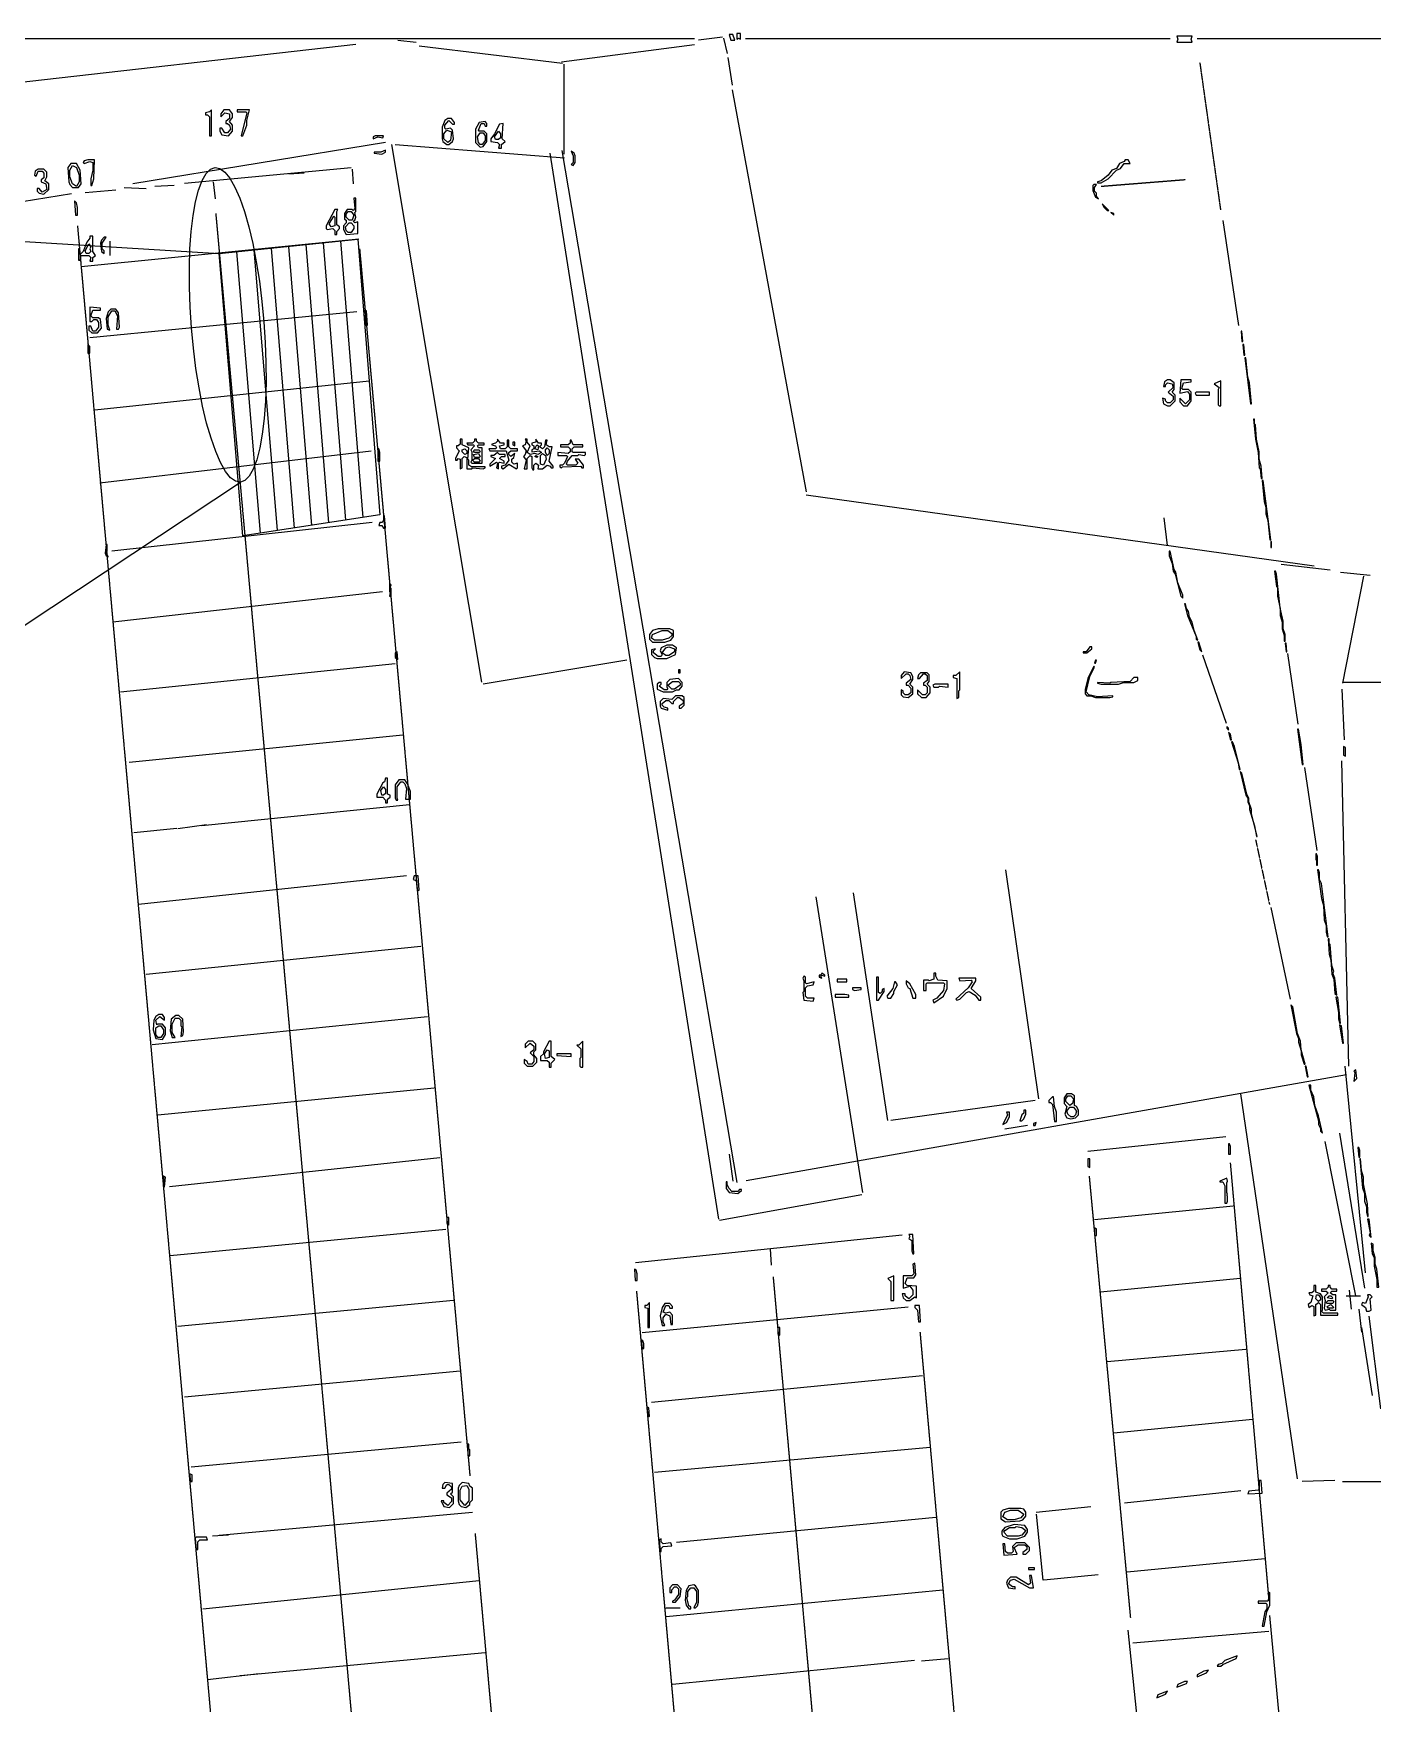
# Model space of a CAD drawing. Extents: x 11321 to 163025, y 6049 to 115321.
# Drawn here: x 59877 to 107597, y 55820 to 115321 of the extents above; entities that cross this region are included whole.
import ezdxf

# ---------------------------------------------------------------- set-up
doc = ezdxf.new("R2010")
doc.units = 0
doc.linetypes.add('DASHED', pattern=[1.524, 1.27, -0.254])
for name, color, linetype in [('CONSTRUCTION_PLAN', 1, 'Continuous'), ('DASHED_LINE', 3, 'DASHED'), ('SOLID_LINE', 7, 'Continuous'), ('TEXT_OUTLINE', 5, 'Continuous')]:
    doc.layers.add(name, color=color, linetype=linetype)

msp = doc.modelspace()

# ---------------------------------------------------------------- linework, layer by layer
at = {"layer": 'CONSTRUCTION_PLAN'}
for p, q in [((35901.7, 109354), (66492.1, 107478.6)), ((68964.3, 107734.3), (69782.7, 97794.6)), ((69582.3, 107798.3), (70392.2, 97888.4)), ((70200.4, 107862.2), (71001.7, 97982.1)), ((70818.4, 107926.1), (71611.2, 98075.9)), ((67110.2, 107542.5), (67954.1, 97513.3)), ((67728.2, 107606.5), (68563.6, 97607.1)), ((68346.3, 107670.4), (69173.1, 97700.8)), ((32901.7, 76619.4), (67252.3, 99329.6))]:
    msp.add_line(p, q, dxfattribs=at)
for points in [[(67252.3, 99329.6), (67079.9, 99364), (66902.6, 99493.8), (66723.7, 99716.7), (66546, 100028.9), (66372.7, 100425.2), (66206.7, 100898.6), (66050.9, 101441.2), (65907.9, 102043.6), (65780.2, 102695.5), (65669.9, 103385.7), (65579, 104102.6), (65509, 104833.7), (65461.1, 105566.6), (65436.1, 106288.7), (65434.4, 106987.7), (65456.1, 107651.7), (65500.9, 108269.2), (65567.8, 108829.7), (65655.9, 109323.6), (65763.5, 109742.4), (65888.9, 110079.1), (66029.9, 110327.8), (66184.1, 110484.2), (66348.8, 110545.8), (66521.2, 110511.4), (66698.5, 110381.6), (66877.4, 110158.7), (67055.1, 109846.5), (67228.4, 109450.2), (67394.4, 108976.8), (67550.2, 108434.2), (67693.2, 107831.9), (67820.9, 107180), (67931.2, 106489.7), (68022.1, 105772.9), (68092.1, 105041.8), (68140, 104308.9), (68165, 103586.7), (68166.7, 102887.7), (68145, 102223.8), (68100.2, 101606.3), (68033.3, 101045.8), (67945.2, 100551.9), (67837.6, 100133), (67712.2, 99796.3), (67571.2, 99547.6), (67417, 99391.2)], [(66492.1, 107478.6), (71436.4, 107990.1), (72220.7, 98169.7), (67344.6, 97419.5)]]:
    msp.add_lwpolyline(points, close=True, dxfattribs=at)
at = {"layer": 'DASHED_LINE', "linetype": 'DASHED'}
for p, q in [((101438.5, 114283.2), (102178.5, 109035.4)), ((100931.7, 110104.2), (97931, 109865.5)), ((66374, 108909.3), (71862.8, 48151.8)), ((61447, 108470.6), (66880.3, 47705)), ((71499.8, 107651.7), (75430.5, 63935.2)), ((103427.6, 86597.1), (103923.6, 84282.4)), ((102523.6, 75084), (103901.5, 59468.1)), ((97496.5, 74608.4), (98965.3, 58892.4)), ((86234.8, 71027.2), (87846.3, 52986.8)), ((81366.3, 70513.4), (82971.6, 52478.5)), ((91468.5, 69051), (92796, 54183.8)), ((75614.9, 61884.4), (76721.1, 49582.3))]:
    msp.add_line(p, q, dxfattribs=at)
at = {"layer": 'SOLID_LINE'}
for p, q in [((23391.6, 115144.1), (83439.1, 115144.1)), ((71362.7, 114927), (42422.5, 111638.4)), ((72868.6, 115082.6), (73516.4, 115014.4)), ((73618.7, 114878), (78733.5, 114264.2)), ((83439.1, 114912.1), (78699.4, 114298.3)), ((84428, 115184.9), (83575.5, 115082.6)), ((84462.1, 115150.8), (84598.5, 114605.2)), ((85246.3, 115144.1), (100386.1, 115144.1)), ((101340.9, 115144.1), (112525.2, 115144.1)), ((84625.3, 114467.7), (84773.4, 113480.6)), ((78776.1, 114230.1), (78776.1, 111024.8)), ((84781, 113305.4), (87410.9, 98991.1)), ((72425.8, 111431.1), (63423.8, 109964.9)), ((72636.4, 111366.9), (75843, 92203.8)), ((72766.3, 111365.8), (78801.7, 110888.4)), ((78283.7, 111057.9), (84290.3, 73073)), ((78704.1, 111150.5), (84945.8, 74381.6)), ((71196.4, 110527.4), (65264.3, 109971.3)), ((69526.9, 110342.9), (68981.3, 110308.8)), ((71231.8, 110479.3), (71265.9, 109967.8)), ((61238.3, 109608.9), (48971.7, 107610.9)), ((62811.6, 109741.4), (61720.4, 109639.1)), ((63116.4, 109831.4), (63900.7, 109797.3)), ((64889.5, 109899.6), (64207.5, 109865.5)), ((66287.6, 110036), (66355.8, 109422.2)), ((102254.9, 108660.9), (102815.1, 104912.2)), ((71470.5, 107990.1), (61582, 107001.2)), ((62604.9, 107921.9), (62604.9, 107410.4)), ((71402.3, 105398.6), (61888.8, 104477.9)), ((71843.2, 102932.7), (62061.2, 101903)), ((71907.9, 100436), (62241.4, 99298.8)), ((87418.1, 98878.6), (105514.4, 96357)), ((71943.5, 97902.1), (62677.1, 96872.5)), ((100156.3, 98068.4), (100272.9, 97077.3)), ((104339.8, 96416.5), (106082.4, 96207.4)), ((106455.6, 96123.8), (107512.7, 96021.5)), ((107274, 95987.4), (106523.8, 92168.3)), ((72316.6, 95430.3), (62711.6, 94345.8)), ((72764.6, 92866.1), (62980.9, 91852.8)), ((81018.1, 92986.7), (75903.3, 92134.2)), ((101531.5, 93186.4), (102384.6, 90743.5)), ((104561, 93227.6), (104937.3, 90709.6)), ((106499.1, 91962.6), (106581.1, 90157.6)), ((106557.9, 92213.8), (118560.6, 92213.8)), ((73040, 90317.8), (63286.1, 89345.9)), ((106483.3, 89404.6), (106742.2, 78530.7)), ((105166.8, 89173.8), (105610, 86207.2)), ((73277.9, 87836.4), (65878.5, 87086.3)), ((64990.7, 86996.3), (63458.2, 86840.9)), ((66048.9, 87121.8), (65025.9, 86985.4)), ((73172.1, 85311.9), (63628.1, 84289.3)), ((94512.7, 85517.9), (95686.5, 77370.4)), ((87755.4, 84562.1), (89426.2, 74025.7)), ((89090.6, 84699.4), (90307.4, 76587.5)), ((103965.1, 84181.8), (104655.6, 80917.4)), ((73686.4, 82796.7), (63901, 81798.9)), ((73924.4, 80280.1), (64104, 79291.2)), ((106661.3, 78215.7), (85279.8, 74440.5)), ((106607.3, 78527.1), (107334.6, 71162.9)), ((74160.9, 77745.8), (64310, 76788.1)), ((102894.7, 77542.9), (104906.6, 63830.3)), ((95577.3, 77307.6), (90428.4, 76591.6)), ((95305.4, 76414.8), (94487, 76278.4)), ((102363.8, 76005.6), (97453.6, 75494.2)), ((105894, 75838.8), (106993, 70343.6)), ((106422.3, 76136.7), (107309.2, 70618.2)), ((74364.2, 75264.9), (64722.7, 74231.9)), ((84666.7, 75391.9), (84803.1, 74437.1)), ((89402.3, 73948.1), (84327.3, 73030.3)), ((102631.4, 73535.5), (97687.5, 73054.8)), ((74572.9, 72704.2), (64753.9, 71769.1)), ((90837, 72507.6), (81326.3, 71526.7)), ((86132.9, 72016.1), (86167, 71436.4)), ((102875.3, 70959.1), (97896.9, 70481.7)), ((106660.2, 70345.3), (107171.7, 70345.3)), ((106762.5, 70549.9), (106830.7, 69867.9)), ((74846.3, 70174.8), (65025.9, 69254.1)), ((91045.3, 69947.4), (81565.9, 69026.8)), ((107103.5, 69867.9), (107205.8, 69049.5)), ((107467.6, 69627.9), (107876.8, 66320.3)), ((107205.8, 69220), (107580.9, 66799)), ((103079.9, 68435.8), (98135.6, 67992.5)), ((75084.3, 67658.9), (65263.9, 66738.2)), ((91553.6, 67490.7), (81906.2, 66544.9)), ((103319.2, 65940), (98372.5, 65453.4)), ((75118.4, 65134.9), (65503.7, 64237)), ((91828.3, 64947.7), (82005.4, 64054.7)), ((106251, 63764.3), (105091.7, 63730.2)), ((106523.8, 63730.2), (108297, 63730.2)), ((102905, 63396.3), (98751.6, 62959.1)), ((75526, 62630.3), (66493.2, 61809.1)), ((95612.3, 62570.8), (95851, 60218)), ((97557, 62833.4), (95613.4, 62628.8)), ((92030.1, 62453.9), (82793.2, 61562.1)), ((66833.1, 61820.6), (66253.5, 61786.5)), ((103757.4, 60979.6), (98847.2, 60502.2)), ((75762.6, 60192.2), (65913.8, 59182.1)), ((97824, 60402.7), (95882.2, 60213.9)), ((92278.6, 59863.6), (82424.4, 58905.6)), ((82416.2, 59229.2), (82927.6, 59229.2)), ((103928, 58952.9), (104286.4, 55033.1)), ((98878.7, 58433.8), (99678.5, 50701.9)), ((103897.7, 58382.7), (99055.7, 57973.5)), ((75971.5, 57626.5), (67242.3, 56808.2)), ((91278.8, 57350.3), (82654.5, 56504.8)), ((92475.6, 57417.5), (91521.9, 57336.9)), ((67924.3, 56876.4), (66083, 56671.8))]:
    msp.add_line(p, q, dxfattribs=at)
at = {"layer": 'TEXT_OUTLINE'}
for points in [[(84666.7, 115287.2), (84734.9, 115082.6), (84871.3, 115082.6), (84803.1, 115287.2)], [(84939.5, 115321.3), (84939.5, 115116.7), (85007.7, 115150.8), (85075.8, 115116.7), (85075.8, 115321.3)], [(100624.8, 115219), (100658.9, 115116.7), (100624.8, 115014.4), (101170.4, 115014.4), (101136.3, 115116.7), (101170.4, 115219)], [(66219.4, 112593.4), (66151.2, 112525.2), (66014.8, 112491.1), (66014.8, 112422.9), (66083, 112422.9), (66151.2, 112354.7), (66151.2, 111672.7), (66219.4, 111672.7)], [(66662.6, 112593.4), (66560.3, 112457), (66560.3, 112354.7), (66696.7, 112491.1), (66867.2, 112457), (66867.2, 112286.5), (66730.8, 112184.2), (66730.8, 112116), (66799, 112116), (66867.2, 112047.8), (66901.3, 111911.4), (66799, 111775), (66696.7, 111775), (66594.4, 111945.5), (66526.2, 111945.5), (66526.2, 111843.2), (66594.4, 111706.8), (66833.1, 111672.7), (66969.5, 111843.2), (66969.5, 112047.8), (66867.2, 112184.2), (66969.5, 112320.6), (66969.5, 112457), (66867.2, 112593.4)], [(67583.3, 112593.4), (67140, 112593.4), (67140, 112525.2), (67446.9, 112525.2), (67481, 112491.1), (67276.4, 111672.7), (67344.6, 111672.7), (67481, 112047.8), (67481, 112218.3)], [(74778.1, 112286.5), (74641.7, 112286.5), (74539.4, 112218.3), (74437.1, 111979.6), (74437.1, 111570.4), (74471.2, 111468.1), (74607.6, 111365.8), (74675.8, 111365.8), (74812.2, 111468.1), (74846.3, 111570.4), (74812.2, 111877.3), (74744, 111945.5), (74573.5, 111911.4), (74539.4, 111945.5), (74539.4, 112047.8), (74675.8, 112218.3), (74812.2, 112081.9), (74880.4, 112081.9), (74880.4, 112150.1)], [(74607.6, 111877.3), (74778.1, 111809.1), (74744, 111502.2), (74641.7, 111434), (74505.3, 111570.4), (74505.3, 111740.9)], [(75971.5, 112184.2), (75766.9, 112150.1), (75630.6, 111911.4), (75630.6, 111434), (75801, 111263.5), (75903.3, 111297.6), (76039.7, 111468.1), (76039.7, 111740.9), (75937.4, 111843.2), (75766.9, 111843.2), (75732.9, 111877.3), (75835.1, 112116), (75937.4, 112116), (75971.5, 112013.7), (76039.7, 112013.7), (76039.7, 112116)], [(76619.4, 112116), (76483, 112081.9), (76312.5, 111740.9), (76176.1, 111570.4), (76176.1, 111468.1), (76414.8, 111434), (76483, 111365.8), (76448.9, 111229.4), (76551.2, 111229.4), (76551.2, 111365.8), (76687.6, 111468.1), (76585.3, 111570.4)], [(71982, 111570.4), (72152.5, 111638.6), (72323, 111604.5), (72357.1, 111672.7), (72050.2, 111672.7), (71982, 111638.6)], [(75801, 111775), (75903.3, 111775), (75971.5, 111672.7), (75971.5, 111502.2), (75869.2, 111365.8), (75801, 111365.8), (75732.9, 111434), (75698.8, 111638.6)], [(76448.9, 111843.2), (76517.1, 111740.9), (76517.1, 111604.5), (76448.9, 111536.3), (76346.6, 111536.3), (76312.5, 111638.6)], [(61206.9, 110683.9), (61104.6, 110547.5), (61138.7, 110036), (61172.8, 109933.7), (61275.1, 109831.4), (61479.7, 109831.4), (61582, 109967.8), (61547.9, 110445.2), (61411.5, 110683.9)], [(61820.6, 110820.2), (61684.3, 110786.1), (61650.2, 110717.9), (61684.3, 110683.9), (61888.8, 110752), (61991.1, 110717.9), (61991.1, 110445.2), (61922.9, 110138.3), (61922.9, 109899.6), (61957, 109899.6), (62025.2, 110138.3), (62059.3, 110820.2)], [(72425.3, 111161.2), (72254.8, 111093), (72016.1, 111093), (72016.1, 111058.9), (72288.9, 111024.8), (72425.3, 111093)], [(79040.4, 111127.1), (79108.6, 110956.6), (79108.6, 110717.9), (79040.4, 110649.8), (79108.6, 110615.7), (79176.8, 110717.9), (79176.8, 110956.6), (79142.7, 111058.9)], [(98885.8, 110820.2), (98783.5, 110820.2), (98749.4, 110752), (98578.9, 110683.9), (98476.6, 110513.4), (98306.1, 110445.2), (98169.7, 110274.7), (97931, 110070.1), (97794.6, 110036), (97794.6, 110001.9), (97931, 110001.9), (98169.7, 110138.3), (98476.6, 110445.2), (98613, 110513.4), (98749.4, 110683.9), (98954, 110683.9)], [(60047.5, 110479.3), (59945.2, 110411.1), (59911.1, 110274.7), (59979.3, 110240.6), (60047.5, 110411.1), (60183.9, 110411.1), (60252.1, 110342.9), (60252.1, 110172.4), (60149.8, 110104.2), (60149.8, 110036), (60320.3, 109967.8), (60354.4, 109763.2), (60183.9, 109660.9), (60081.6, 109797.3), (60013.4, 109797.3), (60013.4, 109695), (60081.6, 109626.8), (60252.1, 109592.7), (60422.6, 109763.2), (60422.6, 109967.8), (60286.2, 110070.1), (60354.4, 110206.5), (60354.4, 110377), (60252.1, 110479.3)], [(61275.1, 110615.7), (61411.5, 110547.5), (61513.8, 110274.7), (61513.8, 110036), (61411.5, 109865.5), (61275.1, 109967.8), (61172.8, 110206.5), (61172.8, 110445.2)], [(97658.2, 109933.7), (97624.1, 109899.6), (97624.1, 109729.1), (97726.4, 109490.4), (97828.7, 109422.2), (97760.5, 109524.5), (97760.5, 109626.8), (97692.3, 109695), (97692.3, 109831.4), (97760.5, 109933.7)], [(61343.3, 109354), (61377.4, 108842.5), (61445.6, 108842.5), (61445.6, 109115.3), (61411.5, 109285.8)], [(70618.1, 109047.1), (70311.2, 108467.4), (70311.2, 108365.1), (70345.3, 108331.1), (70549.9, 108365.1), (70618.1, 108297), (70618.1, 108160.6), (70686.3, 108160.6), (70686.3, 108262.9), (70788.6, 108365.1), (70788.6, 108433.3), (70686.3, 108501.5), (70686.3, 108978.9), (70720.4, 109047.1)], [(71368.2, 109456.3), (71300, 109456.3), (71334.1, 109081.2), (71265.9, 109013), (71231.8, 109047.1), (71061.4, 109047.1), (70959.1, 108910.7), (70959.1, 108706.1), (71027.3, 108672), (71027.3, 108569.7), (70925, 108467.4), (70925, 108331.1), (71027.3, 108160.6), (71436.4, 108194.7), (71436.4, 108603.8), (71334.1, 108569.7), (71265.9, 108637.9), (71334.1, 108672), (71368.2, 108774.3), (71334.1, 108944.8), (71368.2, 108978.9)], [(71095.4, 108978.9), (71197.7, 108978.9), (71300, 108842.5), (71231.8, 108672), (71129.5, 108672), (71027.3, 108774.3), (71027.3, 108876.6)], [(97965.1, 109251.7), (98033.3, 109115.3), (98135.6, 109013), (98203.8, 109013)], [(98272, 108944.8), (98374.3, 108842.5), (98374.3, 108910.7)], [(70584, 108808.4), (70618.1, 108774.3), (70618.1, 108467.4), (70481.7, 108433.3), (70413.5, 108535.6)], [(71129.5, 108569.7), (71197.7, 108569.7), (71300, 108467.4), (71300, 108365.1), (71197.7, 108228.8), (71095.4, 108228.8), (71027.3, 108297), (70993.2, 108433.3)], [(61991.1, 108092.4), (61888.8, 108092.4), (61888.8, 108024.2), (61786.5, 107887.8), (61650.2, 107546.8), (61547.9, 107444.5), (61513.8, 107478.6), (61513.8, 107649.1), (61479.7, 107649.1), (61479.7, 107239.9), (61547.9, 107239.9), (61582, 107410.4), (61854.7, 107410.4), (61922.9, 107342.2), (61888.8, 107205.8), (61991.1, 107205.8), (61991.1, 107342.2), (62093.4, 107410.4), (61991.1, 107546.8)], [(61854.7, 107819.6), (61922.9, 107717.3), (61888.8, 107649.1), (61922.9, 107546.8), (61854.7, 107478.6), (61752.4, 107478.6), (61718.4, 107580.9)], [(62468.5, 108058.3), (62400.3, 108058.3), (62298, 107956), (62263.9, 107853.7), (62298, 107546.8), (62400.3, 107478.6), (62400.3, 107580.9), (62332.1, 107649.1), (62332.1, 107853.7)], [(61888.8, 105569.1), (61888.8, 105057.6), (61957, 105057.6), (62025.2, 105125.8), (62127.5, 105125.8), (62195.7, 105023.5), (62195.7, 104853), (62093.4, 104716.6), (61991.1, 104716.6), (61922.9, 104887.1), (61854.7, 104887.1), (61854.7, 104750.7), (61957, 104648.4), (62161.6, 104648.4), (62298, 104818.9), (62263.9, 105125.8), (62195.7, 105194), (61991.1, 105194), (61922.9, 105262.2), (61991.1, 105466.8), (62263.9, 105466.8), (62263.9, 105535)], [(62639, 105500.9), (62536.7, 105398.6), (62468.5, 105159.9), (62502.6, 104784.8), (62604.9, 104750.7), (62536.7, 104921.2), (62536.7, 105228.1), (62673.1, 105432.7), (62775.4, 105432.7), (62877.7, 105262.2), (62843.6, 104784.8), (62911.8, 104784.8), (62945.9, 104853), (62911.8, 105364.5), (62809.5, 105500.9)], [(71641, 105432.7), (71675.1, 105364.5), (71641, 105296.3), (71709.2, 105262.2), (71709.2, 104921.2), (71777.4, 104921.2), (71743.3, 105432.7)], [(61820.6, 104239.2), (61820.6, 103932.3), (61888.8, 103932.3), (61888.8, 104171)], [(102909.4, 104716.6), (102943.5, 104341.5), (102977.6, 104341.5), (102943.5, 104716.6)], [(102977.6, 104239.2), (103011.7, 103864.1), (103045.8, 103864.1), (103011.7, 104239.2)], [(103045.8, 103761.8), (103250.4, 102125.1), (103284.5, 102125.1), (103216.3, 102875.3), (103148.1, 103079.9), (103079.9, 103761.8)], [(100283.8, 102977.6), (100181.5, 102909.4), (100147.4, 102738.9), (100215.6, 102738.9), (100215.6, 102807.1), (100283.8, 102875.3), (100454.3, 102841.2), (100488.4, 102704.8), (100317.9, 102534.3), (100488.4, 102397.9), (100488.4, 102261.5), (100386.1, 102159.2), (100283.8, 102159.2), (100215.6, 102227.4), (100215.6, 102295.6), (100113.3, 102329.7), (100147.4, 102125.1), (100283.8, 102056.9), (100386.1, 102056.9), (100556.6, 102227.4), (100556.6, 102432), (100454.3, 102534.3), (100522.5, 102636.6), (100522.5, 102875.3), (100386.1, 102977.6)], [(100761.2, 102977.6), (100727.1, 102500.2), (100999.9, 102568.4), (101068.1, 102466.1), (101068.1, 102261.5), (100931.7, 102125.1), (100727.1, 102329.7), (100727.1, 102193.3), (100863.5, 102056.9), (100999.9, 102056.9), (101136.3, 102227.4), (101136.3, 102534.3), (101034, 102636.6), (100829.4, 102636.6), (100795.3, 102670.7), (100863.5, 102875.3), (101136.3, 102909.4), (101136.3, 102977.6)], [(102193.3, 102943.5), (101954.6, 102841.2), (102125.1, 102704.8), (102091, 102636.6), (102091, 102091), (102125.1, 102056.9), (102193.3, 102056.9)], [(101272.7, 102500.2), (101306.8, 102432), (101784.1, 102432), (101784.1, 102534.3), (101306.8, 102534.3)], [(103352.7, 101579.5), (103420.9, 100863.5), (103523.2, 100386.1), (103557.3, 99840.5), (103591.4, 99806.4), (103625.5, 99465.4), (103659.6, 99465.4), (103625.5, 99908.7), (103557.3, 100147.4), (103557.3, 100420.2), (103455, 100863.5), (103420.9, 101374.9), (103386.8, 101409), (103386.8, 101579.5)], [(75085, 100863.5), (75085, 100693), (75016.8, 100624.8), (74948.6, 100624.8), (74948.6, 100556.6), (75050.9, 100454.3), (74914.5, 100181.5), (74914.5, 100113.3), (74982.7, 100113.3), (75016.8, 100181.5), (75085, 100147.4), (75085, 99806.4), (75153.2, 99840.5), (75153.2, 100181.5), (75221.4, 100249.7), (75323.7, 100215.6), (75323.7, 99806.4), (75494.2, 99806.4), (75528.3, 99840.5), (75903.3, 99806.4), (75971.5, 99840.5), (75971.5, 99874.6), (75494.2, 99874.6), (75391.9, 99942.8), (75391.9, 100113.3), (75357.8, 100147.4), (75391.9, 100556.6), (75153.2, 100658.9), (75153.2, 100863.5)], [(75323.7, 100727.1), (75357.8, 100658.9), (75562.4, 100658.9), (75596.5, 100624.8), (75460.1, 100488.4), (75494.2, 100420.2), (75494.2, 100113.3), (75460.1, 100045.1), (75494.2, 100011), (75869.2, 100011), (75869.2, 100556.6), (75732.9, 100556.6), (75698.8, 100624.8), (75732.9, 100658.9), (75937.4, 100658.9), (75937.4, 100727.1), (75732.9, 100727.1), (75664.7, 100795.3), (75664.7, 100863.5), (75596.5, 100863.5), (75596.5, 100795.3), (75528.3, 100727.1)], [(76414.8, 100863.5), (76414.8, 100795.3), (76346.6, 100727.1), (76210.2, 100693), (76210.2, 100658.9), (76346.6, 100624.8), (76380.7, 100556.6), (76346.6, 100522.5), (76107.9, 100522.5), (76142, 100454.3), (76721.7, 100454.3), (76824, 100113.3), (76687.6, 99942.8), (76551.2, 99908.7), (76551.2, 99840.5), (76619.4, 99806.4), (76824, 99976.9), (77096.8, 99806.4), (77130.9, 99840.5), (77130.9, 100011), (76994.5, 99976.9), (76926.3, 100045.1), (76926.3, 100147.4), (76994.5, 100215.6), (77028.6, 100352), (76892.2, 100249.7), (76824, 100317.9), (76824, 100386.1), (76892.2, 100454.3), (77130.9, 100454.3), (77130.9, 100522.5), (76892.2, 100522.5), (76824, 100590.7), (76824, 100829.4), (76755.8, 100829.4), (76755.8, 100590.7), (76687.6, 100522.5), (76517.1, 100522.5), (76483, 100624.8), (76653.5, 100658.9), (76653.5, 100727.1), (76517.1, 100727.1)], [(76960.4, 100761.2), (76960.4, 100658.9), (77028.6, 100624.8), (77028.6, 100761.2)], [(77403.7, 100863.5), (77437.8, 100795.3), (77403.7, 100658.9), (77301.4, 100624.8), (77437.8, 100454.3), (77403.7, 100317.9), (77335.5, 100249.7), (77437.8, 100113.3), (77369.6, 99806.4), (77471.9, 99806.4), (77471.9, 100181.5), (77574.2, 100283.8), (77642.4, 100249.7), (77642.4, 99840.5), (77676.5, 99772.3), (77710.6, 99772.3), (77710.6, 99942.8), (77778.8, 100011), (77881.1, 99942.8), (77847, 99806.4), (78017.5, 99806.4), (78187.9, 99942.8), (78290.2, 99908.7), (78324.3, 99840.5), (78392.5, 99840.5), (78392.5, 99908.7), (78256.1, 100079.2), (78358.4, 100590.7), (78256.1, 100590.7), (78153.8, 100658.9), (78187.9, 100829.4), (78119.7, 100829.4), (78085.6, 100590.7), (78017.5, 100522.5), (77915.2, 100590.7), (77983.4, 100658.9), (77983.4, 100727.1), (77881.1, 100727.1), (77778.8, 100863.5), (77778.8, 100761.2), (77642.4, 100727.1), (77642.4, 100658.9), (77710.6, 100624.8), (77710.6, 100522.5), (77642.4, 100488.4), (77642.4, 100420.2), (77915.2, 100454.3), (77983.4, 100386.1), (77847, 100317.9), (77744.7, 100352), (77574.2, 100317.9), (77471.9, 100386.1), (77574.2, 100624.8), (77471.9, 100761.2), (77471.9, 100863.5)], [(77812.9, 100658.9), (77881.1, 100624.8), (77847, 100488.4), (77744.7, 100522.5)], [(78665.3, 100658.9), (78665.3, 100590.7), (78938.1, 100590.7), (79006.3, 100522.5), (79006.3, 100420.2), (78938.1, 100352), (78563, 100386.1), (78563, 100283.8), (78869.9, 100283.8), (78904, 100249.7), (78801.7, 100011), (78733.5, 99942.8), (78631.2, 99942.8), (78631.2, 99874.6), (78699.4, 99840.5), (78733.5, 99874.6), (79381.4, 99908.7), (79415.5, 99840.5), (79483.7, 99840.5), (79483.7, 99942.8), (79313.2, 100147.4), (79176.8, 100147.4), (79279.1, 100011), (79210.9, 99942.8), (78904, 99942.8), (78869.9, 99976.9), (78904, 100079.2), (79074.5, 100283.8), (79279.1, 100283.8), (79313.2, 100317.9), (79517.8, 100283.8), (79551.9, 100317.9), (79551.9, 100386.1), (79108.6, 100386.1), (79074.5, 100420.2), (79074.5, 100522.5), (79142.7, 100590.7), (79449.6, 100590.7), (79449.6, 100658.9), (79108.6, 100658.9), (79040.4, 100829.4), (79006.3, 100829.4), (79006.3, 100727.1), (78938.1, 100658.9)], [(72152.5, 100522.5), (72186.6, 100386.1), (72152.5, 100352), (72152.5, 100079.2), (72220.7, 100079.2), (72220.7, 100386.1), (72186.6, 100522.5)], [(75153.2, 100488.4), (75255.5, 100522.5), (75323.7, 100454.3), (75323.7, 100352), (75255.5, 100317.9), (75153.2, 100420.2)], [(75528.3, 100113.3), (75596.5, 100181.5), (75732.9, 100181.5), (75801, 100079.2), (75766.9, 100045.1), (75596.5, 100045.1)], [(75562.4, 100454.3), (75596.5, 100488.4), (75766.9, 100488.4), (75801, 100420.2), (75766.9, 100386.1), (75596.5, 100386.1)], [(75562.4, 100317.9), (75732.9, 100352), (75801, 100249.7), (75766.9, 100215.6), (75596.5, 100215.6)], [(76414.8, 100386.1), (76278.4, 100283.8), (76176.1, 100283.8), (76176.1, 100249.7), (76346.6, 100181.5), (76142, 99976.9), (76142, 99908.7), (76380.7, 100045.1), (76414.8, 100011), (76380.7, 99840.5), (76448.9, 99806.4), (76448.9, 100011), (76483, 100045.1), (76653.5, 100011), (76653.5, 100079.2), (76483, 100181.5), (76551.2, 100249.7), (76687.6, 100249.7), (76687.6, 100317.9), (76483, 100317.9)], [(77744.7, 100249.7), (77778.8, 100283.8), (77847, 100249.7), (77812.9, 100215.6)], [(78017.5, 100352), (78119.7, 100283.8), (78153.8, 100147.4), (78051.6, 99942.8), (77949.3, 99976.9), (77949.3, 100283.8)], [(78187.9, 100556.6), (78256.1, 100488.4), (78256.1, 100352), (78187.9, 100283.8), (78119.7, 100386.1), (78119.7, 100488.4)], [(103659.6, 99397.2), (103727.7, 98647.1), (103795.9, 98442.5), (103795.9, 98203.8), (103864.1, 97965.1), (103932.3, 97283.1), (103966.4, 97283.1), (103693.7, 99397.2)], [(72357.1, 98135.6), (72357.1, 97965.1), (72288.9, 97896.9), (72220.7, 97896.9), (72186.6, 97794.6), (72288.9, 97794.6), (72357.1, 97692.3), (72425.3, 97692.3), (72391.2, 98135.6)], [(62468.5, 97112.6), (62434.4, 96805.7), (62468.5, 96703.5), (62536.7, 96669.4), (62468.5, 96839.8), (62502.6, 96873.9), (62502.6, 97112.6)], [(103966.4, 97214.9), (103966.4, 97010.3), (104000.5, 97010.3), (104000.5, 97214.9)], [(100352, 96873.9), (100352, 96703.5), (100454.3, 96430.7), (100488.4, 96157.9), (100556.6, 96055.6), (100761.2, 95271.3), (100829.4, 95203.1), (100829.4, 95305.4), (100658.9, 95748.7), (100590.7, 96123.8), (100522.5, 96226.1), (100386.1, 96873.9)], [(104102.8, 96157.9), (104171, 95612.3), (104205.1, 95578.2), (104205.1, 95271.3), (104307.4, 94828), (104307.4, 94589.3), (104375.6, 94350.7), (104375.6, 94112), (104443.8, 93873.3), (104443.8, 93668.7), (104477.9, 93668.7), (104477.9, 93907.4), (104409.7, 94112), (104409.7, 94384.7), (104307.4, 94862.1), (104171, 96055.6), (104136.9, 96157.9)], [(72561.7, 95714.6), (72561.7, 95441.8), (72595.8, 95407.7), (72561.7, 95271.3), (72629.9, 95271.3), (72629.9, 95544.1), (72595.8, 95578.2), (72629.9, 95680.5)], [(100897.6, 94998.5), (100999.9, 94589.3), (101306.8, 93839.2), (101306.8, 93736.9), (101374.9, 93702.8), (101238.6, 94043.8), (101170.4, 94350.7), (101068.1, 94521.1), (101034, 94725.7), (100965.8, 94828), (100931.7, 94998.5)], [(81836.5, 93736.9), (81938.8, 93634.6), (82382.1, 93634.6), (82586.7, 93702.8), (82689, 93839.2), (82689, 94043.8), (82552.6, 94112), (82143.4, 94112), (81938.8, 94043.8), (81836.5, 93907.4)], [(82620.8, 93941.5), (82620.8, 93873.3), (82518.5, 93771), (82279.8, 93702.8), (82007, 93702.8), (81904.7, 93771), (81938.8, 93907.4), (82279.8, 94043.8), (82484.4, 94043.8)], [(82791.2, 93430), (82654.9, 93532.3), (82450.3, 93532.3), (82245.7, 93430), (82211.6, 93327.7), (82279.8, 93191.3), (82245.7, 93123.1), (82143.4, 93123.1), (81972.9, 93259.5), (81972.9, 93327.7), (82041.1, 93395.9), (81904.7, 93361.8), (81904.7, 93191.3), (82007, 93089), (82109.3, 93054.9), (82450.3, 93054.9), (82757.1, 93191.3)], [(82723.1, 93395.9), (82723.1, 93293.6), (82518.5, 93157.2), (82416.2, 93157.2), (82279.8, 93259.5), (82416.2, 93430), (82518.5, 93464.1)], [(97590, 93464.1), (97521.8, 93464.1), (97385.4, 93293.6), (97283.1, 93293.6), (97283.1, 93259.5), (97419.5, 93259.5), (97590, 93395.9)], [(101374.9, 93634.6), (101443.1, 93361.8), (101511.3, 93293.6), (101409, 93634.6)], [(104477.9, 93600.5), (104512, 93293.6), (104546.1, 93293.6), (104512, 93600.5)], [(72766.3, 93259.5), (72766.3, 93089), (72868.6, 93020.8), (72834.5, 93293.6)], [(97760.5, 92986.7), (97726.4, 92986.7), (97692.3, 92884.4), (97726.4, 92884.4)], [(82995.8, 92202.4), (82859.4, 92338.8), (82552.6, 92304.7), (82450.3, 92202.4), (82450.3, 92032), (82484.4, 91997.9), (82450.3, 91929.7), (82348, 91929.7), (82177.5, 92066), (82245.7, 92134.2), (82245.7, 92202.4), (82177.5, 92202.4), (82109.3, 92134.2), (82109.3, 91963.8), (82313.9, 91861.5), (82654.9, 91861.5), (82791.2, 91929.7), (82893.5, 91929.7), (82995.8, 92066)], [(82484.4, 92100.1), (82654.9, 92236.5), (82859.4, 92236.5), (82927.6, 92168.3), (82927.6, 92100.1), (82723.1, 91963.8), (82620.8, 91963.8)], [(82859.4, 92645.7), (82859.4, 92543.4), (82927.6, 92543.4), (82927.6, 92645.7)], [(90906.7, 92577.5), (90804.4, 92441.1), (90804.4, 92338.8), (90974.9, 92509.3), (91043.1, 92509.3), (91111.3, 92441.1), (91145.4, 92304.7), (90974.9, 92168.3), (90974.9, 92100.1), (91043.1, 92100.1), (91145.4, 91997.9), (91145.4, 91827.4), (91043.1, 91759.2), (90940.8, 91759.2), (90872.6, 91827.4), (90872.6, 91895.6), (90804.4, 91929.7), (90804.4, 91759.2), (90872.6, 91691), (91043.1, 91656.9), (91213.6, 91793.3), (91213.6, 92032), (91111.3, 92134.2), (91213.6, 92304.7), (91213.6, 92407), (91145.4, 92543.4)], [(91486.4, 92543.4), (91418.2, 92475.2), (91384.1, 92338.8), (91452.3, 92338.8), (91588.7, 92509.3), (91656.9, 92509.3), (91725.1, 92441.1), (91725.1, 92270.6), (91588.7, 92168.3), (91588.7, 92100.1), (91656.9, 92100.1), (91725.1, 92032), (91725.1, 91827.4), (91656.9, 91759.2), (91554.6, 91759.2), (91384.1, 91929.7), (91384.1, 91793.3), (91520.5, 91656.9), (91691, 91656.9), (91827.4, 91827.4), (91827.4, 92032), (91725.1, 92134.2), (91793.3, 92236.5), (91793.3, 92475.2), (91725.1, 92543.4)], [(92884.4, 92577.5), (92748, 92441.1), (92645.7, 92441.1), (92645.7, 92372.9), (92782.1, 92338.8), (92782.1, 91622.8), (92850.3, 91656.9), (92850.3, 91895.6), (92884.4, 91929.7)], [(97658.2, 92782.1), (97453.6, 92338.8), (97351.3, 91963.8), (97351.3, 91793.3), (97419.5, 91725.1), (97555.9, 91725.1), (97726.4, 91656.9), (98237.9, 91656.9), (98340.2, 91691), (98340.2, 91725.1), (97794.6, 91691), (97487.7, 91759.2), (97385.4, 91861.5), (97521.8, 92407), (97692.3, 92748)], [(99226.7, 92372.9), (99090.3, 92372.9), (98954, 92236.5), (98272, 92202.4), (98237.9, 92168.3), (97794.6, 92202.4), (97794.6, 92168.3), (97931, 92134.2), (98544.8, 92134.2), (98715.3, 92202.4), (99090.3, 92202.4), (99226.7, 92270.6)], [(83064, 91656.9), (82995.8, 91725.1), (82757.1, 91725.1), (82620.8, 91588.7), (82313.9, 91622.8), (82211.6, 91520.5), (82211.6, 91350), (82245.7, 91281.8), (82484.4, 91213.6), (82484.4, 91281.8), (82348, 91315.9), (82279.8, 91384.1), (82279.8, 91452.3), (82416.2, 91554.6), (82518.5, 91554.6), (82620.8, 91452.3), (82689, 91452.3), (82689, 91520.5), (82825.3, 91656.9), (82893.5, 91656.9), (83029.9, 91554.6), (83029.9, 91452.3), (82893.5, 91350), (82893.5, 91281.8), (82961.7, 91281.8), (83064, 91384.1)], [(91929.7, 92100.1), (91963.8, 92032), (92134.2, 92032), (92168.3, 92066), (92475.2, 92032), (92475.2, 92134.2), (91997.9, 92134.2)], [(102397.9, 90633.9), (102397.9, 90565.7), (102466.1, 90497.5), (102466.1, 90565.7)], [(104921.2, 90531.6), (105091.7, 89270), (105125.8, 89270), (105057.6, 89986), (104955.3, 90531.6)], [(102466.1, 90429.3), (102534.3, 90156.5), (102568.4, 90156.5), (102534.3, 90361.1)], [(102568.4, 90088.3), (102807.1, 89338.2), (102841.2, 89099.5), (102875.3, 89099.5), (102670.7, 89917.8), (102602.5, 90088.3)], [(106557.9, 89917.8), (106557.9, 89611), (106626.1, 89576.9), (106626.1, 89883.7)], [(72425.3, 88792.6), (72391.2, 88656.2), (72323, 88622.1), (72118.4, 88212.9), (72118.4, 88110.6), (72323, 88110.6), (72425.3, 88008.3), (72425.3, 87906), (72493.5, 87906), (72493.5, 88042.4), (72595.8, 88110.6), (72595.8, 88178.8), (72493.5, 88212.9), (72493.5, 88792.6)], [(72902.7, 88724.4), (72766.3, 88553.9), (72766.3, 88076.5), (72800.4, 88008.3), (72868.6, 88008.3), (72834.5, 88076.5), (72834.5, 88485.7), (72970.9, 88656.2), (73039.1, 88656.2), (73107.3, 88588), (73175.5, 88417.5), (73141.4, 88042.4), (73311.9, 88042.4), (73311.9, 88315.2), (73209.6, 88588), (73107.3, 88724.4)], [(102875.3, 89031.3), (103079.9, 88178.8), (103148.1, 88076.5), (103148.1, 87940.1), (103216.3, 87803.7), (103216.3, 87667.3), (103386.8, 87087.7), (103455, 86712.6), (103489.1, 86712.6), (103284.5, 87530.9), (103284.5, 87667.3), (103182.2, 87940.1), (103182.2, 88076.5), (103114, 88212.9), (102943.5, 88963.1)], [(72357.1, 88485.7), (72425.3, 88383.4), (72425.3, 88247), (72357.1, 88178.8), (72288.9, 88178.8), (72254.8, 88349.3)], [(105569.1, 86098.8), (105569.1, 85894.2), (105603.2, 85860.1), (105603.2, 85689.6), (105637.3, 85689.6), (105637.3, 85996.5), (105603.2, 86098.8)], [(73448.2, 85314.5), (73414.1, 85178.1), (73516.4, 85144), (73550.5, 84803.1), (73618.7, 84803.1), (73584.6, 85314.5)], [(105637.3, 85519.1), (105773.7, 84496.2), (105841.9, 84257.5), (105876, 83746), (105944.2, 83541.4), (105944.2, 83302.7), (105978.3, 83132.2), (106012.4, 83132.2), (105773.7, 85041.8), (105705.5, 85178.1), (105705.5, 85416.8), (105671.4, 85519.1)], [(106012.4, 83064), (106046.4, 82518.5), (106114.6, 82313.9), (106148.7, 81802.4), (106216.9, 81631.9), (106251, 81120.4), (106319.2, 81052.2), (106251, 81666), (106182.8, 81836.5), (106216.9, 81904.7), (106148.7, 82109.3), (106080.5, 82859.4), (106046.4, 82893.5), (106046.4, 83064)], [(87326.4, 81734.2), (87292.3, 81666), (87326.4, 81563.7), (87326.4, 81188.6), (87292.3, 81154.5), (87326.4, 80881.7), (87667.3, 80847.6), (87701.4, 80949.9), (87462.7, 80949.9), (87394.5, 81018.1), (87394.5, 81325), (87462.7, 81393.2), (87667.3, 81427.3), (87701.4, 81529.6), (87428.6, 81461.4), (87394.5, 81495.5), (87394.5, 81700.1)], [(88076.5, 81768.3), (87974.2, 81836.5), (87940.1, 81768.3), (87871.9, 81768.3), (87871.9, 81700.1), (87974.2, 81666), (87940.1, 81734.2), (87974.2, 81768.3), (88076.5, 81734.2)], [(88519.8, 81631.9), (88519.8, 81529.6), (88860.8, 81529.6), (88860.8, 81631.9)], [(89917.8, 81700.1), (89917.8, 80881.7), (89986, 80881.7), (90190.6, 81188.6), (90190.6, 81290.9), (90122.4, 81256.8), (90122.4, 81188.6), (90054.2, 81120.4), (89986, 81154.5), (89986, 81700.1)], [(90599.8, 81529.6), (90565.7, 81529.6), (90497.5, 81290.9), (90292.9, 81018.1), (90327, 80949.9), (90429.3, 80949.9), (90531.6, 81120.4), (90531.6, 81188.6), (90668, 81427.3)], [(90974.9, 81563.7), (90974.9, 81461.4), (91043.1, 81325), (91111.3, 81290.9), (91213.6, 80949.9), (91315.9, 80949.9), (91315.9, 81086.3), (91111.3, 81461.4)], [(92032, 81836.5), (91963.8, 81836.5), (91963.8, 81631.9), (91793.3, 81563.7), (91759.2, 81597.8), (91588.7, 81597.8), (91588.7, 81222.7), (91691, 81222.7), (91691, 81461.4), (91725.1, 81495.5), (92304.7, 81495.5), (92338.8, 81461.4), (92304.7, 81222.7), (92066, 80949.9), (91929.7, 80881.7), (91963.8, 80779.4), (92304.7, 81018.1), (92441.1, 81290.9), (92441.1, 81563.7), (92100.1, 81597.8), (92032, 81734.2)], [(92850.3, 81666), (92884.4, 81563.7), (93293.6, 81597.8), (93327.7, 81529.6), (93191.3, 81325), (92748, 80915.8), (92782.1, 80881.7), (92884.4, 80915.8), (93123.1, 81154.5), (93225.4, 81188.6), (93430, 81052.2), (93566.4, 80881.7), (93634.6, 80881.7), (93634.6, 80984), (93293.6, 81290.9), (93464.1, 81563.7), (93464.1, 81666)], [(88451.6, 81086.3), (88451.6, 80984), (88929, 80984), (88929, 81052.2), (88792.6, 81086.3)], [(89065.4, 81325), (89065.4, 81256.8), (89133.6, 81222.7), (89372.3, 81256.8), (89372.3, 81325)], [(106285.1, 80984), (106387.4, 80438.4), (106387.4, 80199.8), (106421.5, 80063.4), (106455.6, 80063.4), (106353.3, 80984)], [(64343.9, 80370.3), (64241.6, 80302.1), (64173.4, 80165.7), (64139.3, 79824.7), (64241.6, 79517.8), (64480.3, 79483.7), (64582.6, 79654.2), (64582.6, 79892.9), (64480.3, 80029.3), (64309.8, 80029.3), (64275.7, 79995.2), (64241.6, 80165.7), (64378, 80302.1), (64548.5, 80165.7), (64548.5, 80268), (64480.3, 80370.3)], [(65060, 80336.2), (64957.7, 80336.2), (64787.2, 80199.8), (64753.1, 79790.6), (64821.3, 79551.9), (64923.6, 79551.9), (64821.3, 79722.4), (64821.3, 80029.3), (64923.6, 80233.9), (65060, 80233.9), (65128.2, 80165.7), (65128.2, 79961.1), (65162.3, 79927), (65128.2, 79586), (65196.4, 79620.1), (65230.5, 79756.5), (65196.4, 80199.8)], [(104682.5, 80711.2), (104887.1, 79688.3), (104955.3, 79517.8), (104955.3, 79381.4), (105057.6, 79074.5), (105057.6, 78938.1), (105159.9, 78597.1), (105194, 78597.1), (105057.6, 79108.6), (105023.5, 79415.5), (104921.2, 79688.3), (104750.7, 80643)], [(64343.9, 79961.1), (64412.1, 79961.1), (64514.4, 79824.7), (64514.4, 79688.3), (64412.1, 79551.9), (64309.8, 79551.9), (64241.6, 79654.2), (64241.6, 79892.9)], [(106421.5, 79995.2), (106523.8, 79347.3), (106557.9, 79347.3), (106489.7, 79961.1)], [(77506, 79415.5), (77403.7, 79313.2), (77403.7, 79176.8), (77574.2, 79347.3), (77710.6, 79245), (77710.6, 79108.6), (77574.2, 79006.3), (77710.6, 78869.9), (77710.6, 78699.4), (77642.4, 78597.1), (77506, 78597.1), (77471.9, 78699.4), (77369.6, 78767.6), (77369.6, 78631.2), (77471.9, 78528.9), (77676.5, 78528.9), (77812.9, 78665.3), (77812.9, 78801.7), (77710.6, 78938.1), (77710.6, 79040.4), (77778.8, 79108.6), (77778.8, 79313.2), (77676.5, 79415.5)], [(78256.1, 79415.5), (78051.6, 79040.4), (78051.6, 78972.2), (77949.3, 78869.9), (77949.3, 78733.5), (78187.9, 78733.5), (78256.1, 78665.3), (78256.1, 78494.8), (78324.3, 78494.8), (78324.3, 78631.2), (78460.7, 78767.6), (78324.3, 78869.9), (78324.3, 79415.5)], [(79449.6, 79415.5), (79313.2, 79279.1), (79245, 79279.1), (79381.4, 79142.7), (79381.4, 78835.8), (79347.3, 78801.7), (79347.3, 78528.9), (79381.4, 78494.8), (79449.6, 78494.8)], [(78187.9, 79108.6), (78256.1, 79074.5), (78256.1, 78835.8), (78119.7, 78801.7), (78085.6, 78972.2)], [(78528.9, 78972.2), (78528.9, 78904), (79040.4, 78869.9), (79040.4, 78972.2)], [(105194, 78528.9), (105262.2, 78153.8), (105296.3, 78153.8), (105228.1, 78528.9)], [(107001.2, 78392.5), (106933, 78358.4), (106967.1, 78290.2), (106933, 77983.4), (107035.3, 78085.6)], [(96192, 77437.8), (96055.6, 77301.4), (96055.6, 77233.2), (96123.8, 77233.2), (96192, 77165), (96260.2, 76551.2), (96328.4, 76551.2), (96328.4, 76892.2), (96260.2, 77096.8), (96226.1, 77437.8)], [(96703.5, 77540.1), (96601.2, 77403.7), (96601.2, 77199.1), (96703.5, 77096.8), (96635.3, 76824), (96703.5, 76687.6), (96839.8, 76653.5), (97010.3, 76687.6), (97112.6, 76789.9), (97112.6, 76960.4), (97044.4, 77096.8), (96976.2, 77130.9), (96976.2, 77471.9), (96873.9, 77540.1)], [(96737.5, 77471.9), (96839.8, 77471.9), (96942.1, 77369.6), (96908, 77199.1), (96805.7, 77130.9), (96669.4, 77267.3), (96669.4, 77369.6)], [(105330.4, 77847), (105671.4, 76585.3), (105671.4, 76448.9), (105739.6, 76312.5), (105739.6, 76210.2), (105807.8, 76142), (105671.4, 76755.8), (105535, 77130.9), (105500.9, 77437.8), (105398.6, 77676.5), (105398.6, 77847)], [(94657.5, 76892.2), (94555.2, 76892.2), (94589.3, 76789.9), (94418.8, 76448.9), (94555.2, 76517.1), (94657.5, 76721.7)], [(95237.2, 76960.4), (95169, 76960.4), (95169, 76858.1), (95100.8, 76789.9), (95032.6, 76585.3), (95100.8, 76585.3), (95169, 76653.5), (95237.2, 76824)], [(96805.7, 77062.7), (96942.1, 77062.7), (97044.4, 76926.3), (97010.3, 76789.9), (96942.1, 76721.7), (96839.8, 76721.7), (96737.5, 76824), (96703.5, 76926.3)], [(95612.3, 76517.1), (95510, 76483), (95510, 76414.8), (95578.2, 76414.8)], [(102466.1, 75766.9), (102466.1, 75391.9), (102534.3, 75391.9), (102534.3, 75664.7), (102500.2, 75766.9)], [(107069.4, 75630.6), (107103.5, 75289.6), (107137.6, 75289.6), (107137.6, 75528.3), (107103.5, 75630.6)], [(97453.6, 75221.4), (97453.6, 74948.6), (97521.8, 74914.5), (97521.8, 75221.4)], [(107137.6, 75221.4), (107239.9, 74198.4), (107308.1, 73993.8), (107308.1, 73721), (107376.3, 73516.4), (107376.3, 73311.9), (107410.4, 73175.5), (107444.5, 73175.5), (107410.4, 73618.7), (107274, 74334.8), (107274, 74573.5), (107205.8, 74812.2), (107171.7, 75221.4)], [(64514.4, 74607.6), (64514.4, 74232.5), (64548.5, 74232.5), (64582.6, 74573.5)], [(84564.4, 74403), (84564.4, 74164.3), (84666.7, 74027.9), (84973.6, 73993.8), (85109.9, 74096.1), (85109.9, 74130.2), (85041.8, 74130.2), (84973.6, 74062), (84769, 74062), (84666.7, 74164.3), (84598.5, 74300.7), (84598.5, 74403)], [(102397.9, 74539.4), (102159.2, 74437.1), (102159.2, 74403), (102261.5, 74403), (102329.7, 74266.6), (102329.7, 73652.8), (102397.9, 73652.8), (102432, 73721), (102432, 73891.5), (102397.9, 73925.6), (102432, 73959.7), (102397.9, 74027.9), (102397.9, 74368.9), (102432, 74437.1)], [(74607.6, 73141.4), (74607.6, 72936.8), (74675.8, 72868.6), (74675.8, 73141.4)], [(97692.3, 72766.3), (97692.3, 72493.5), (97760.5, 72493.5), (97760.5, 72732.2)], [(107410.4, 73073.2), (107512.7, 72595.8), (107478.6, 72493.5), (107546.8, 72425.3), (107478.6, 73073.2)], [(91077.2, 72527.6), (91111.3, 72459.4), (91077.2, 72391.2), (91179.5, 72323), (91179.5, 71947.9), (91213.6, 71845.6), (91247.7, 71845.6), (91213.6, 72527.6)], [(107546.8, 72220.7), (107580.9, 71845.6), (107649.1, 71709.2), (107649.1, 71402.3), (107751.4, 70925), (107751.4, 70652.2), (107819.6, 70652.2), (107751.4, 71300), (107683.2, 71470.5), (107683.2, 71709.2), (107615, 71947.9), (107615, 72186.6)], [(91281.8, 71504.6), (91213.6, 71470.5), (91247.7, 71129.5), (91179.5, 71061.4), (90872.6, 71061.4), (90872.6, 70618.1), (91111.3, 70686.3), (91213.6, 70549.9), (91213.6, 70379.4), (91077.2, 70243), (90940.8, 70345.3), (90940.8, 70413.5), (90838.5, 70413.5), (90872.6, 70277.1), (90974.9, 70174.8), (91111.3, 70174.8), (91281.8, 70311.2), (91350, 70277.1), (91350, 70686.3), (91009, 70720.4), (90940.8, 70788.6), (91009, 70993.2), (91247.7, 70993.2), (91315.9, 71095.4)], [(81290.9, 71300), (81325, 70890.9), (81393.2, 70890.9), (81393.2, 71129.5), (81359.1, 71265.9)], [(90531.6, 71061.4), (90327, 70959.1), (90429.3, 70856.8), (90429.3, 70174.8), (90531.6, 70174.8)], [(105500.9, 70720.4), (105500.9, 70515.8), (105432.7, 70447.6), (105330.4, 70447.6), (105364.5, 70379.4), (105466.8, 70345.3), (105398.6, 70106.6), (105296.3, 70038.4), (105330.4, 69936.1), (105432.7, 70004.3), (105500.9, 69970.2), (105500.9, 69629.2), (105569.1, 69663.3), (105569.1, 70038.4), (105671.4, 70106.6), (105739.6, 70038.4), (105739.6, 69663.3), (106353.3, 69663.3), (106353.3, 69731.5), (105841.9, 69731.5), (105773.7, 69799.7), (105807.8, 69833.8), (105807.8, 70311.2), (105739.6, 70413.5), (105569.1, 70481.7), (105569.1, 70720.4)], [(105603.2, 70379.4), (105671.4, 70379.4), (105739.6, 70277.1), (105739.6, 70208.9), (105671.4, 70140.7), (105569.1, 70243)], [(106012.4, 70720.4), (106012.4, 70652.2), (105944.2, 70584), (105773.7, 70584), (105773.7, 70515.8), (105944.2, 70515.8), (106012.4, 70447.6), (105876, 70311.2), (105910.1, 70174.8), (105876, 69902), (105910.1, 69833.8), (106046.4, 69867.9), (106080.5, 69833.8), (106285.1, 69833.8), (106285.1, 70379.4), (106182.8, 70379.4), (106080.5, 70447.6), (106148.7, 70515.8), (106319.2, 70515.8), (106319.2, 70584), (106148.7, 70584), (106080.5, 70652.2), (106080.5, 70720.4)], [(105978.3, 70277.1), (106046.4, 70345.3), (106114.6, 70345.3), (106182.8, 70277.1), (106148.7, 70243)], [(107410.4, 70379.4), (107444.5, 70311.2), (107342.2, 70072.5), (107239.9, 70106.6), (107205.8, 70038.4), (107342.2, 69936.1), (107376.3, 69799.7), (107478.6, 69799.7), (107546.8, 69833.8), (107512.7, 70243), (107580.9, 70311.2), (107512.7, 70379.4)], [(81836.5, 70106.6), (81734.2, 70004.3), (81666, 70004.3), (81666, 69936.1), (81768.3, 69902), (81768.3, 69220), (81836.5, 69220)], [(82382.1, 70072.5), (82279.8, 69936.1), (82211.6, 69629.2), (82279.8, 69288.2), (82382.1, 69288.2), (82313.9, 69424.6), (82313.9, 69561), (82416.2, 69697.4), (82552.6, 69629.2), (82586.7, 69322.3), (82654.9, 69322.3), (82654.9, 69663.3), (82552.6, 69765.6), (82416.2, 69731.5), (82313.9, 69765.6), (82416.2, 70004.3), (82518.5, 70004.3), (82552.6, 69902), (82654.9, 69902), (82654.9, 69970.2), (82552.6, 70072.5)], [(91281.8, 70004.3), (91281.8, 69936.1), (91384.1, 69833.8), (91418.2, 69424.6), (91486.4, 69424.6), (91452.3, 70004.3)], [(105944.2, 70106.6), (106012.4, 70174.8), (106182.8, 70174.8), (106216.9, 70140.7), (106182.8, 70072.5), (105978.3, 70072.5)], [(105978.3, 69970.2), (106114.6, 70038.4), (106216.9, 69936.1), (106182.8, 69902), (106012.4, 69902)], [(86405.7, 69220), (86405.7, 68981.3), (86473.9, 68947.2), (86473.9, 69220)], [(81529.6, 68776.7), (81563.7, 68469.9), (81631.9, 68469.9), (81631.9, 68640.4), (81597.8, 68742.7)], [(81734.2, 66389.9), (81768.3, 66083), (81836.5, 66048.9), (81802.4, 66355.8)], [(75357.8, 65060), (75357.8, 64650.8), (75426, 64650.8), (75426, 64855.4), (75391.9, 64889.5), (75391.9, 65060)], [(65435.1, 64003), (65469.2, 63730.2), (65537.4, 63730.2), (65537.4, 63968.9)], [(74539.4, 63696.1), (74471.2, 63627.9), (74437.1, 63491.5), (74539.4, 63491.5), (74607.6, 63627.9), (74675.8, 63627.9), (74778.1, 63525.6), (74778.1, 63457.4), (74607.6, 63321), (74607.6, 63252.8), (74778.1, 63150.5), (74778.1, 63014.1), (74641.7, 62877.7), (74505.3, 62980), (74505.3, 63048.2), (74403, 63048.2), (74505.3, 62843.6), (74709.9, 62809.5), (74846.3, 62945.9), (74846.3, 63184.6), (74744, 63286.9), (74812.2, 63355.1), (74812.2, 63662)], [(75153.2, 63696.1), (75050.9, 63593.8), (75016.8, 63491.5), (75016.8, 63048.2), (75050.9, 62911.8), (75119.1, 62843.6), (75289.6, 62809.5), (75426, 62911.8), (75426, 62980), (75528.3, 63082.3), (75528.3, 63491.5), (75426, 63559.7), (75391.9, 63662)], [(103625.5, 63764.3), (103557.3, 63764.3), (103557.3, 63457.4), (103523.2, 63423.3), (103182.2, 63389.2), (103148.1, 63286.9), (103659.6, 63321)], [(75323.7, 63593.8), (75391.9, 63457.4), (75391.9, 63048.2), (75255.5, 62877.7), (75085, 63082.3), (75085, 63423.3), (75153.2, 63559.7)], [(94350.7, 62639), (94350.7, 62400.3), (94521.1, 62298), (95032.6, 62332.1), (95134.9, 62366.2), (95237.2, 62502.6), (95237.2, 62639), (95169, 62741.3), (95066.7, 62775.4), (94623.4, 62775.4), (94418.8, 62707.2)], [(94418.8, 62468.5), (94487, 62639), (94691.6, 62707.2), (94964.4, 62707.2), (95169, 62570.8), (95066.7, 62434.4), (94828, 62366.2), (94589.3, 62366.2)], [(95305.4, 62025.2), (95203.1, 62161.6), (94828, 62195.7), (94487, 62093.4), (94384.7, 61957), (94384.7, 61854.7), (94418.8, 61786.5), (94657.5, 61684.3), (94930.3, 61684.3), (95203.1, 61786.5), (95305.4, 61922.9)], [(95237.2, 61991.1), (95100.8, 61820.6), (94964.4, 61786.5), (94589.3, 61786.5), (94452.9, 61922.9), (94487, 61991.1), (94657.5, 62093.4), (94862.1, 62093.4), (94896.2, 62127.5), (95100.8, 62093.4)], [(66048.9, 61752.4), (65673.8, 61752.4), (65639.7, 61718.4), (65673.8, 61309.2), (65742, 61309.2), (65742, 61582), (65810.2, 61650.2), (66083, 61650.2)], [(82177.5, 61650.2), (82211.6, 61241), (82245.7, 61241), (82245.7, 61343.3), (82313.9, 61411.5), (82620.8, 61445.6), (82586.7, 61547.9), (82313.9, 61513.8), (82245.7, 61582), (82245.7, 61684.3)], [(95373.6, 61377.4), (95203.1, 61547.9), (94896.2, 61547.9), (94759.8, 61411.5), (94793.9, 61241), (94725.7, 61172.8), (94589.3, 61172.8), (94521.1, 61241), (94487, 61513.8), (94418.8, 61513.8), (94452.9, 61104.6), (94930.3, 61138.7), (94828, 61377.4), (94964.4, 61479.7), (95203.1, 61479.7), (95271.3, 61411.5), (95271.3, 61309.2), (95134.9, 61206.9), (95134.9, 61138.7), (95237.2, 61138.7), (95373.6, 61275.1)], [(95510, 59945.2), (95441.8, 60388.5), (95373.6, 60388.5), (95407.7, 60115.7), (95339.5, 60047.5), (94896.2, 60320.3), (94691.6, 60320.3), (94589.3, 60218), (94555.2, 60115.7), (94623.4, 59945.2), (94862.1, 59911.1), (94862.1, 59979.3), (94759.8, 59979.3), (94623.4, 60081.6), (94691.6, 60218), (94828, 60252.1), (95373.6, 59945.2)], [(95339.5, 60661.3), (95339.5, 60593.1), (95544.1, 60593.1), (95544.1, 60661.3)], [(82654.9, 60047.5), (82552.6, 59945.2), (82552.6, 59774.7), (82620.8, 59774.7), (82620.8, 59877), (82723.1, 59979.3), (82791.2, 59979.3), (82859.4, 59911.1), (82859.4, 59706.5), (82723.1, 59501.9), (82654.9, 59467.8), (82654.9, 59433.7), (82757.1, 59433.7), (82927.6, 59638.3), (82961.7, 59911.1), (82825.3, 60047.5)], [(83405, 60047.5), (83234.5, 60013.4), (83132.2, 59842.9), (83098.1, 59501.9), (83132.2, 59331.5), (83234.5, 59195.1), (83302.7, 59195.1), (83302.7, 59263.3), (83234.5, 59297.4), (83166.3, 59604.2), (83200.4, 59638.3), (83200.4, 59808.8), (83302.7, 59945.2), (83405, 59945.2), (83507.3, 59808.8), (83507.3, 59433.7), (83405, 59229.2), (83473.2, 59229.2), (83541.4, 59297.4), (83575.5, 59433.7), (83575.5, 59842.9), (83473.2, 60013.4)], [(103932.3, 59774.7), (103864.1, 59740.6), (103898.2, 59604.2), (103864.1, 59467.8), (103523.2, 59467.8), (103523.2, 59399.7), (103795.9, 59399.7), (103830, 59365.6), (103830, 59195.1), (103761.8, 59092.8), (103659.6, 58581.3), (103727.7, 58581.3), (103830, 59092.8), (103932.3, 59331.5)], [(102773, 57524.2), (102329.7, 57353.7), (102227.4, 57251.4), (102091, 57217.3), (102056.9, 57149.1), (102193.3, 57149.1), (102261.5, 57217.3), (102738.9, 57421.9)], [(100999.9, 56603.6), (100897.6, 56603.6), (100658.9, 56501.3), (100624.8, 56399), (100965.8, 56535.4)], [(101750, 57012.8), (101579.5, 56978.7), (101340.9, 56842.3), (101340.9, 56774.1), (101681.8, 56910.5)], [(100283.8, 56262.6), (99942.8, 56126.2), (99908.7, 56023.9), (100215.6, 56160.3)]]:
    msp.add_lwpolyline(points, close=True, dxfattribs=at)

doc.saveas('drawing.dxf')
